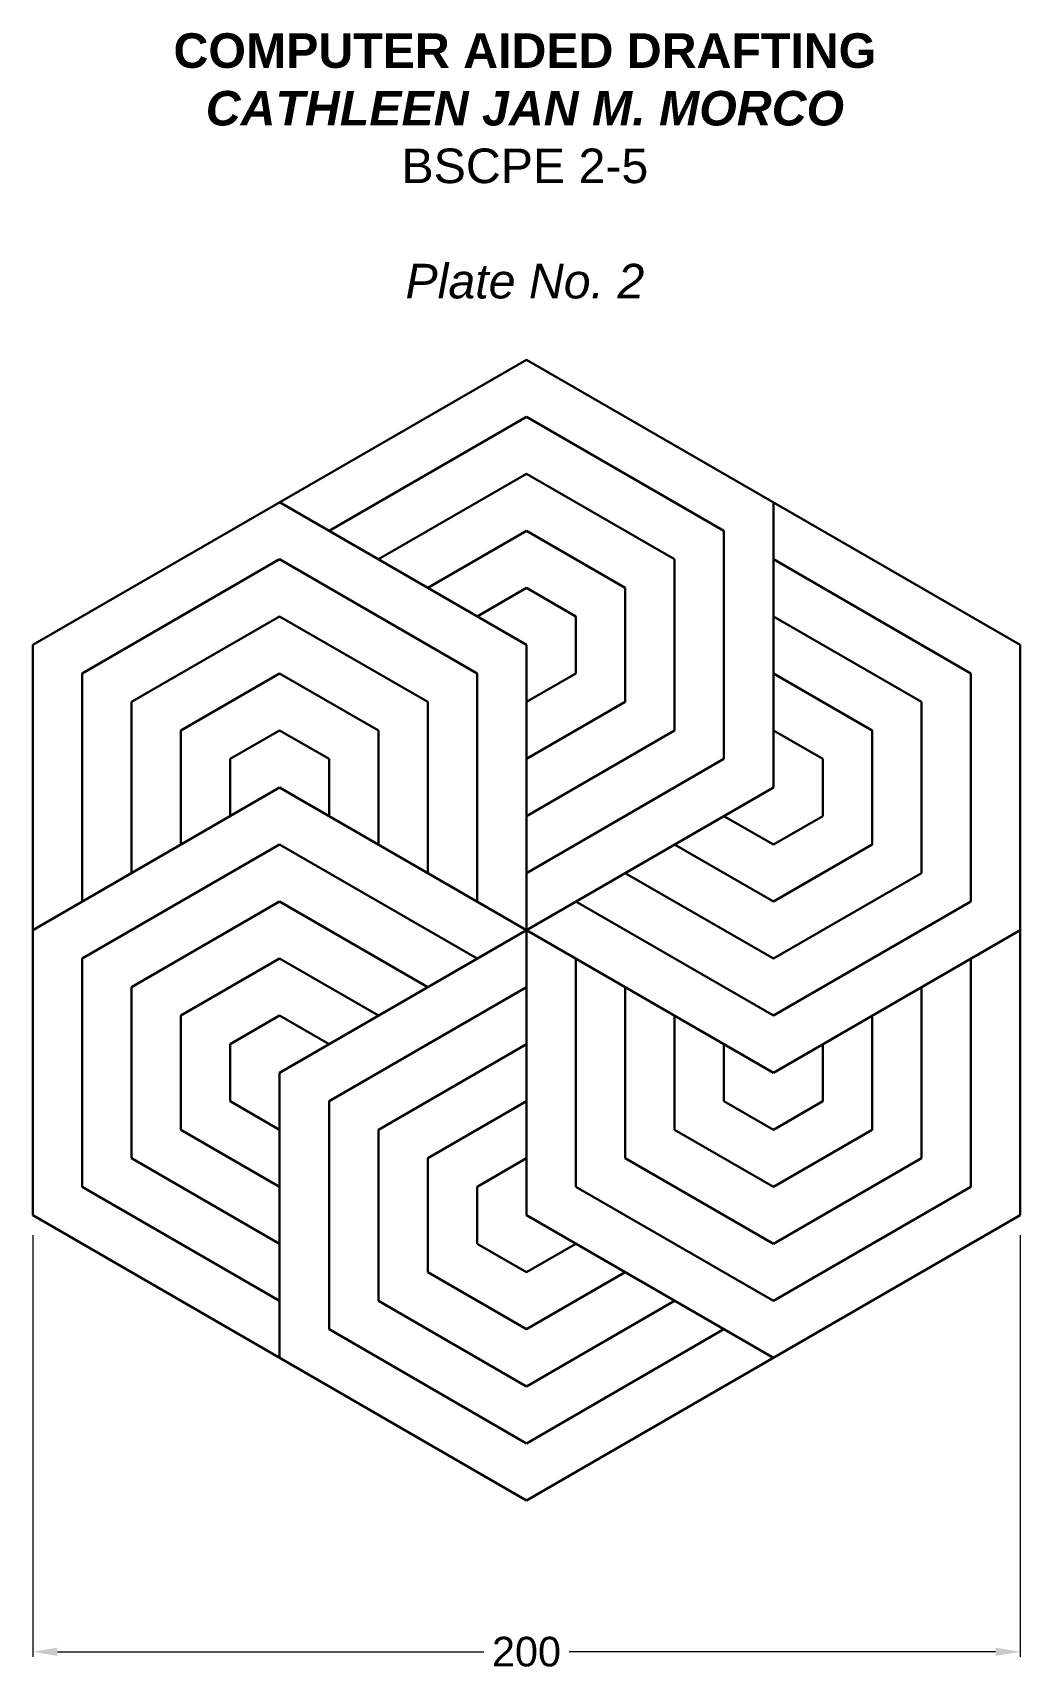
# Model space of a CAD drawing. Header units: millimetres. Extents: x 50 to 250, y -50 to 282.
import ezdxf

# ---------------------------------------------------------------- set-up
doc = ezdxf.new("R2010")
doc.units = ezdxf.units.MM
doc.styles.get("Standard").update_dxf_attribs({"font": 'arial.ttf'})
doc.dimstyles.new('Copy of ISO-25', dxfattribs={"dimtxt": 6, "dimasz": 5, "dimexe": 1, "dimexo": 4, "dimgap": 2, "dimtad": 0, "dimdec": 0, "dimtxsty": 'Standard', "dimcen": 2.5, "dimadec": 0, "dimazin": 0, "dimtfac": 1, "dimtdec": 0, "dimtmove": 0, "dimatfit": 3, "dimfxl": 1, "dimlwd": 13, "dimlwe": 13, "dimarcsym": 0})

# ---------------------------------------------------------------- blocks, each defined once
blk = doc.blocks.new('*D0')
at = {"color": 0, "linetype": 'Continuous', "lineweight": 13, "transparency": 16777216}
for p, q in [((50, 38.26), (50, -47.12)), ((250, 38.26), (250, -47.12)), ((55, -46.12), (141.33, -46.12)), ((245, -46.12), (158.67, -46.12))]:
    blk.add_line(p, q, dxfattribs=at)
at = {"color": 0, "linetype": 'Continuous', "lineweight": 30, "transparency": 16777216}
for points in [[(55, -45.28), (55, -46.95), (50, -46.12)], [(245, -45.28), (245, -46.95), (250, -46.12)]]:
    blk.add_solid(points, dxfattribs=at)
at = {"layer": 'Defpoints', "color": 0, "linetype": 'Continuous', "lineweight": 30, "transparency": 16777216}
for p in [(50, 42.26), (250, 42.26), (250, -46.12)]:
    blk.add_point(p, dxfattribs=at)
at = {"color": 0, "linetype": 'Continuous', "lineweight": 30, "transparency": 16777216, "insert": (150, -46.12), "char_height": 6, "attachment_point": 5}
blk.add_mtext('200', dxfattribs=at)

msp = doc.modelspace()

# ---------------------------------------------------------------- linework, layer by layer
at = {"linetype": 'Continuous', "lineweight": 30}
for p, q in [((50, 157.74), (150, 215.47)), ((250, 157.74), (150, 215.47)), ((110, 180.83), (150, 203.92)), ((190, 180.83), (150, 203.92)), ((120, 175.06), (150, 192.38)), ((180, 175.06), (150, 192.38)), ((150, 157.74), (100, 186.6)), ((200, 186.6), (200, 128.87)), ((130, 169.28), (150, 180.83)), ((170, 169.28), (150, 180.83)), ((190, 180.83), (190, 134.64)), ((60, 151.96), (100, 175.06)), ((140, 151.96), (100, 175.06)), ((180, 175.06), (180, 140.41)), ((240, 151.96), (200, 175.06)), ((140, 163.51), (150, 169.28)), ((160, 163.51), (150, 169.28)), ((170, 169.28), (170, 146.19)), ((70, 146.19), (100, 163.51)), ((130, 146.19), (100, 163.51)), ((160, 163.51), (160, 151.96)), ((230, 146.19), (200, 163.51)), ((50, 157.74), (50, 42.26)), ((150, 157.74), (150, 42.26)), ((250, 157.74), (250, 42.26)), ((60, 151.96), (60, 105.77)), ((80, 140.41), (100, 151.96)), ((120, 140.41), (100, 151.96)), ((140, 151.96), (140, 105.77)), ((150, 146.19), (160, 151.96)), ((220, 140.41), (200, 151.96)), ((240, 151.96), (240, 105.77)), ((70, 146.19), (70, 111.55)), ((130, 146.19), (130, 111.55)), ((150, 134.64), (170, 146.19)), ((230, 146.19), (230, 111.55)), ((80, 140.41), (80, 117.32)), ((90, 134.64), (100, 140.41)), ((110, 134.64), (100, 140.41)), ((120, 140.41), (120, 117.32)), ((150, 123.09), (180, 140.41)), ((210, 134.64), (200, 140.41)), ((220, 140.41), (220, 117.32)), ((90, 134.64), (90, 123.09)), ((110, 134.64), (110, 123.09)), ((150, 111.55), (190, 134.64)), ((210, 134.64), (210, 123.09)), ((50, 100), (100, 128.87)), ((100, 71.13), (200, 128.87)), ((200, 71.13), (100, 128.87)), ((200, 117.32), (190, 123.09)), ((200, 117.32), (210, 123.09)), ((60, 94.23), (100, 117.32)), ((140, 94.23), (100, 117.32)), ((200, 105.77), (180, 117.32)), ((200, 105.77), (220, 117.32)), ((200, 94.23), (170, 111.55)), ((200, 94.23), (230, 111.55)), ((70, 88.45), (100, 105.77)), ((130, 88.45), (100, 105.77)), ((200, 82.68), (160, 105.77)), ((200, 82.68), (240, 105.77)), ((200, 71.13), (250, 100)), ((60, 94.23), (60, 48.04)), ((80, 82.68), (100, 94.23)), ((120, 82.68), (100, 94.23)), ((160, 94.23), (160, 48.04)), ((240, 94.23), (240, 48.04)), ((70, 88.45), (70, 53.81)), ((110, 65.36), (150, 88.45)), ((170, 88.45), (170, 53.81)), ((230, 88.45), (230, 53.81)), ((80, 82.68), (80, 59.59)), ((90, 76.91), (100, 82.68)), ((110, 76.91), (100, 82.68)), ((180, 82.68), (180, 59.59)), ((220, 82.68), (220, 59.59)), ((90, 76.91), (90, 65.36)), ((120, 59.59), (150, 76.91)), ((190, 76.91), (190, 65.36)), ((210, 76.91), (210, 65.36)), ((100, 71.13), (100, 13.4)), ((100, 59.59), (90, 65.36)), ((110, 65.36), (110, 19.17)), ((130, 53.81), (150, 65.36)), ((200, 59.59), (190, 65.36)), ((200, 59.59), (210, 65.36)), ((100, 48.04), (80, 59.59)), ((120, 59.59), (120, 24.94)), ((200, 48.04), (180, 59.59)), ((200, 48.04), (220, 59.59)), ((100, 36.49), (70, 53.81)), ((130, 53.81), (130, 30.72)), ((140, 48.04), (150, 53.81)), ((200, 36.49), (170, 53.81)), ((200, 36.49), (230, 53.81)), ((100, 24.94), (60, 48.04)), ((140, 48.04), (140, 36.49)), ((200, 24.94), (160, 48.04)), ((200, 24.94), (240, 48.04)), ((150, -15.47), (50, 42.26)), ((150, -15.47), (250, 42.26)), ((200, 13.4), (150, 42.26)), ((150, 30.72), (140, 36.49)), ((150, 30.72), (160, 36.49)), ((150, 19.17), (130, 30.72)), ((150, 19.17), (170, 30.72)), ((150, 7.62), (120, 24.94)), ((150, 7.62), (180, 24.94)), ((150, -3.92), (110, 19.17)), ((150, -3.92), (190, 19.17))]:
    msp.add_line(p, q, dxfattribs=at)

# ---------------------------------------------------------------- texts
at = {"linetype": 'Continuous', "lineweight": 30, "insert": (1.13, 281.56), "char_height": 7, "attachment_point": 1}
msp.add_mtext_dynamic_manual_height_columns('\\pxqc;{\\fArial|b1|i0|c0|p34;COMPUTER AIDED DRAFTING\\P\\fArial|b1|i1|c0|p34;CATHLEEN JAN M. MORCO\\P}BSCPE 2-5\\P\\P{\\fArial|b0|i1|c0|p34;Plate No. 2}', width=297.0844, gutter_width=12.5, heights=[0], dxfattribs=at)

# ---------------------------------------------------------------- dimensions: what is measured, and where the dimension line sits
at = {"linetype": 'Continuous', "lineweight": 30}
dim = msp.add_linear_dim(base=(250, -46.12), p1=(50, 42.26), p2=(250, 42.26), dimstyle='Copy of ISO-25', dxfattribs=at)
dim.commit()
dim.dimension.update_dxf_attribs({"geometry": '*D0', "text_midpoint": (150, -46.12)})

doc.saveas('drawing.dxf')
